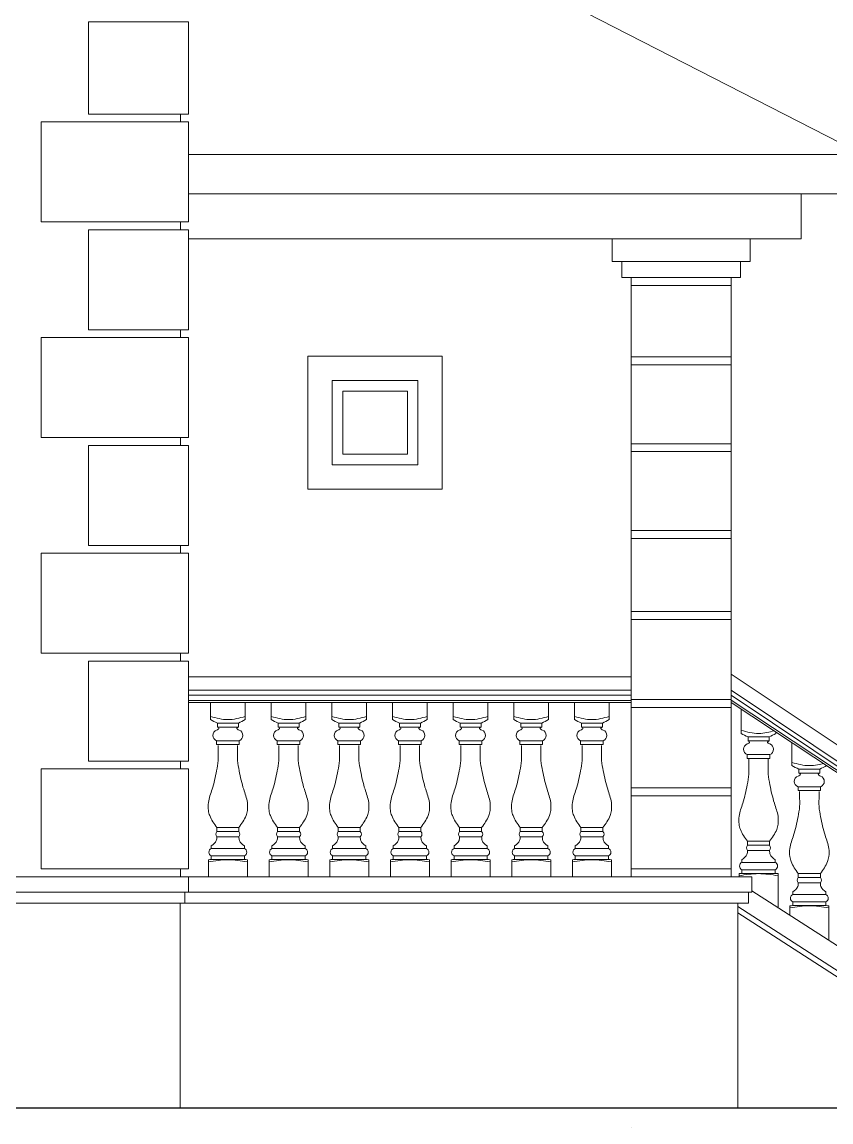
# Model space of a CAD drawing. Header units: millimetres. Extents: x 574812 to 785403, y 231698 to 285481.
# Drawn here: x 730391 to 733465, y 269210 to 273392 of the extents above; entities that cross this region are included whole.
import ezdxf

# ---------------------------------------------------------------- set-up
doc = ezdxf.new("R2010")
doc.units = ezdxf.units.MM
doc.linetypes.add('ACAD_ISO04W100', pattern=[30, 24, -3, 0, -3])
doc.layers.add('OSI', color=154, linetype='Continuous')
doc.layers.add('WALL-outdoor', color=14, linetype='Continuous', lineweight=30)
doc.layers.add('Баллюстрада', color=7, linetype='Continuous', lineweight=5)

msp = doc.modelspace()

# ---------------------------------------------------------------- linework, layer by layer
at = {"layer": 'OSI', "linetype": 'ACAD_ISO04W100', "lineweight": 9, "ltscale": 50}
msp.add_line((732705.8, 267838.4), (732705.8, 269292.4), dxfattribs=at)
at = {"layer": 'WALL-outdoor', "lineweight": 9}
for p, q in [((733585.8, 272889), (731042.5, 274192.4)), ((730643.5, 273392.4), (730643.5, 273042.4)), ((731023.5, 273392.4), (730643.5, 273392.4)), ((731023.5, 273392.4), (731023.5, 273042.4)), ((731023.5, 273042.4), (730643.5, 273042.4)), ((730993.5, 273042.4), (730993.5, 273012.4)), ((730463.5, 273012.4), (730463.5, 272632.4)), ((730463.5, 273012.4), (730463.5, 272632.4)), ((731023.5, 273012.4), (730463.5, 273012.4)), ((731023.5, 273012.4), (731023.5, 272632.4)), ((731023.5, 273012.4), (731023.5, 272632.4)), ((733585.8, 272889), (731023.5, 272889)), ((731023.5, 272739), (733585.8, 272739)), ((733351.5, 272739), (733351.5, 272567.3)), ((731023.5, 272632.4), (730463.5, 272632.4)), ((731023.5, 272632.4), (730463.5, 272632.4)), ((730993.5, 272632.4), (730993.5, 272602.4)), ((731023.5, 272602.4), (730643.5, 272602.4)), ((730643.5, 272602.4), (730643.5, 272222.4)), ((731023.5, 272602.4), (731023.5, 272222.4)), ((733351.5, 272567.3), (731023.5, 272567.3)), ((732633.4, 272567.3), (732633.4, 272481.4)), ((732633.4, 272567.3), (733158.2, 272567.3)), ((732633.4, 272567.3), (732633.4, 272481.4)), ((732633.4, 272567.3), (733158.2, 272567.3)), ((733158.2, 272567.3), (733158.2, 272481.4)), ((733158.2, 272567.3), (733158.2, 272481.4)), ((732633.4, 272481.4), (733158.2, 272481.4)), ((732633.4, 272481.4), (733158.2, 272481.4)), ((732670.5, 272481.4), (732670.5, 272420.8)), ((732670.5, 272481.4), (732670.5, 272420.8)), ((733121.1, 272481.4), (733121.1, 272420.8)), ((733121.1, 272481.4), (733121.1, 272420.8)), ((732670.5, 272420.8), (733121.1, 272420.8)), ((732670.5, 272420.8), (733121.1, 272420.8)), ((732705.8, 272420.8), (732705.8, 270142.4)), ((733085.8, 272420.8), (733085.8, 270142.4)), ((733085.8, 272420.8), (733085.8, 270142.4)), ((732705.8, 272390.8), (733085.8, 272390.8)), ((732705.8, 272390.8), (733085.8, 272390.8)), ((732705.8, 272390.8), (733085.8, 272390.8)), ((731023.5, 272222.4), (730643.5, 272222.4)), ((730993.5, 272222.4), (730993.5, 272192.4)), ((731023.5, 272192.4), (730463.5, 272192.4)), ((730463.5, 272192.4), (730463.5, 271812.4)), ((731023.5, 272192.4), (731023.5, 271812.4)), ((731987.9, 272121.8), (731477.4, 272121.8)), ((731477.4, 271616.3), (731477.4, 272121.8)), ((731987.9, 272121.8), (731987.9, 271616.3)), ((732705.8, 272118.6), (733085.8, 272118.6)), ((732705.8, 272088.6), (733085.8, 272088.6)), ((731895.2, 272029), (731570.2, 272029)), ((731570.2, 271709), (731570.2, 272029)), ((731895.2, 272029), (731895.2, 271709)), ((731855.2, 271989), (731610.2, 271989)), ((731610.2, 271749), (731610.2, 271989)), ((731855.2, 271989), (731855.2, 271749)), ((731023.5, 271812.4), (730463.5, 271812.4)), ((730993.5, 271812.4), (730993.5, 271782.4)), ((732705.8, 271788.8), (733085.8, 271788.8)), ((731023.5, 271782.4), (730643.5, 271782.4)), ((730643.5, 271782.4), (730643.5, 271402.4)), ((731023.5, 271782.4), (731023.5, 271402.4)), ((731855.2, 271749), (731610.2, 271749)), ((732705.8, 271758.8), (733085.8, 271758.8)), ((731895.2, 271709), (731570.2, 271709)), ((731987.9, 271616.3), (731477.4, 271616.3)), ((732705.8, 271459), (733085.8, 271459)), ((732705.8, 271429), (733085.8, 271429)), ((730463.5, 271372.4), (730463.5, 270992.4)), ((731023.5, 271372.4), (730463.5, 271372.4)), ((731023.5, 271402.4), (730643.5, 271402.4)), ((730993.5, 271402.4), (730993.5, 271372.4)), ((731023.5, 271372.4), (731023.5, 270992.4)), ((732705.8, 271150.9), (733085.8, 271150.9)), ((732705.8, 271120.9), (733085.8, 271120.9)), ((731023.5, 270992.4), (730463.5, 270992.4)), ((730993.5, 270992.4), (730993.5, 270962.4)), ((730643.5, 270962.4), (730643.5, 270582.4)), ((731023.5, 270962.4), (730643.5, 270962.4)), ((731023.5, 270962.4), (731023.5, 270582.4)), ((733085.8, 270912.6), (734285.8, 270109.3)), ((732705.8, 270902.2), (731023.5, 270902.2)), ((732705.8, 270851.3), (731023.5, 270851.3)), ((732705.8, 270832.2), (731023.5, 270832.2)), ((733085.8, 270851.3), (734229.4, 270085.7)), ((733085.8, 270832.2), (734229.4, 270064.8)), ((732705.8, 270812.6), (731023.5, 270812.6)), ((732705.8, 270804.7), (731023.5, 270804.7)), ((731107.3, 270739.7), (731107.3, 270804.7)), ((731239.3, 270739.7), (731239.3, 270804.7)), ((731337.9, 270739.7), (731337.9, 270804.7)), ((731469.9, 270739.7), (731469.9, 270804.7)), ((731568.4, 270739.7), (731568.4, 270804.7)), ((731700.4, 270739.7), (731700.4, 270804.7)), ((731798.9, 270739.7), (731798.9, 270804.7)), ((731930.9, 270739.7), (731930.9, 270804.7)), ((732029.5, 270739.7), (732029.5, 270804.7)), ((732161.5, 270739.7), (732161.5, 270804.7)), ((732260, 270739.7), (732260, 270804.7)), ((732392, 270739.7), (732392, 270804.7)), ((732490.5, 270739.7), (732490.5, 270804.7)), ((732622.5, 270739.7), (732622.5, 270804.7)), ((732705.8, 270815.7), (733085.8, 270815.7)), ((732705.8, 270785.7), (733085.8, 270785.7)), ((733085.8, 270814.2), (734246.1, 270044.8)), ((733085.8, 270804.7), (734252.8, 270031)), ((733123.7, 270687.1), (733123.7, 270779.6)), ((731173.3, 270726.7), (731133.3, 270726.7)), ((731133.3, 270726.7), (731133.3, 270711.7)), ((731173.3, 270726.7), (731133.3, 270726.7)), ((731133.3, 270711.7), (731173.3, 270711.7)), ((731133.3, 270711.7), (731173.3, 270711.7)), ((731173.3, 270726.7), (731213.3, 270726.7)), ((731173.3, 270726.7), (731213.3, 270726.7)), ((731213.3, 270711.7), (731173.3, 270711.7)), ((731213.3, 270711.7), (731173.3, 270711.7)), ((731213.3, 270726.7), (731213.3, 270711.7)), ((731403.9, 270726.7), (731363.9, 270726.7)), ((731363.9, 270726.7), (731363.9, 270711.7)), ((731403.9, 270726.7), (731363.9, 270726.7)), ((731363.9, 270711.7), (731403.9, 270711.7)), ((731363.9, 270711.7), (731403.9, 270711.7)), ((731403.9, 270726.7), (731443.9, 270726.7)), ((731403.9, 270726.7), (731443.9, 270726.7)), ((731443.9, 270711.7), (731403.9, 270711.7)), ((731443.9, 270711.7), (731403.9, 270711.7)), ((731443.9, 270726.7), (731443.9, 270711.7)), ((731634.4, 270726.7), (731594.4, 270726.7)), ((731594.4, 270726.7), (731594.4, 270711.7)), ((731634.4, 270726.7), (731594.4, 270726.7)), ((731594.4, 270711.7), (731634.4, 270711.7)), ((731594.4, 270711.7), (731634.4, 270711.7)), ((731634.4, 270726.7), (731674.4, 270726.7)), ((731634.4, 270726.7), (731674.4, 270726.7)), ((731674.4, 270711.7), (731634.4, 270711.7)), ((731674.4, 270711.7), (731634.4, 270711.7)), ((731674.4, 270726.7), (731674.4, 270711.7)), ((731864.9, 270726.7), (731824.9, 270726.7)), ((731824.9, 270726.7), (731824.9, 270711.7)), ((731864.9, 270726.7), (731824.9, 270726.7)), ((731824.9, 270711.7), (731864.9, 270711.7)), ((731824.9, 270711.7), (731864.9, 270711.7)), ((731864.9, 270726.7), (731904.9, 270726.7)), ((731864.9, 270726.7), (731904.9, 270726.7)), ((731904.9, 270711.7), (731864.9, 270711.7)), ((731904.9, 270711.7), (731864.9, 270711.7)), ((731904.9, 270726.7), (731904.9, 270711.7)), ((732095.5, 270726.7), (732055.5, 270726.7)), ((732055.5, 270726.7), (732055.5, 270711.7)), ((732095.5, 270726.7), (732055.5, 270726.7)), ((732055.5, 270711.7), (732095.5, 270711.7)), ((732055.5, 270711.7), (732095.5, 270711.7)), ((732095.5, 270726.7), (732135.5, 270726.7)), ((732095.5, 270726.7), (732135.5, 270726.7)), ((732135.5, 270711.7), (732095.5, 270711.7)), ((732135.5, 270711.7), (732095.5, 270711.7)), ((732135.5, 270726.7), (732135.5, 270711.7)), ((732326, 270726.7), (732286, 270726.7)), ((732286, 270726.7), (732286, 270711.7)), ((732326, 270726.7), (732286, 270726.7)), ((732286, 270711.7), (732326, 270711.7)), ((732286, 270711.7), (732326, 270711.7)), ((732326, 270726.7), (732366, 270726.7)), ((732326, 270726.7), (732366, 270726.7)), ((732366, 270711.7), (732326, 270711.7)), ((732366, 270711.7), (732326, 270711.7)), ((732366, 270726.7), (732366, 270711.7)), ((732556.5, 270726.7), (732516.5, 270726.7)), ((732516.5, 270726.7), (732516.5, 270711.7)), ((732556.5, 270726.7), (732516.5, 270726.7)), ((732516.5, 270711.7), (732556.5, 270711.7)), ((732516.5, 270711.7), (732556.5, 270711.7)), ((732556.5, 270726.7), (732596.5, 270726.7)), ((732556.5, 270726.7), (732596.5, 270726.7)), ((732596.5, 270711.7), (732556.5, 270711.7)), ((732596.5, 270711.7), (732556.5, 270711.7)), ((732596.5, 270726.7), (732596.5, 270711.7)), ((731173.3, 270659.7), (731130.3, 270659.7)), ((731130.3, 270644.7), (731130.3, 270659.7)), ((731173.3, 270659.7), (731216.3, 270659.7)), ((731216.3, 270644.7), (731216.3, 270659.7)), ((731403.9, 270659.7), (731360.9, 270659.7)), ((731360.9, 270644.7), (731360.9, 270659.7)), ((731403.9, 270659.7), (731446.9, 270659.7)), ((731446.9, 270644.7), (731446.9, 270659.7)), ((731634.4, 270659.7), (731591.4, 270659.7)), ((731591.4, 270644.7), (731591.4, 270659.7)), ((731634.4, 270659.7), (731677.4, 270659.7)), ((731677.4, 270644.7), (731677.4, 270659.7)), ((731864.9, 270659.7), (731821.9, 270659.7)), ((731821.9, 270644.7), (731821.9, 270659.7)), ((731864.9, 270659.7), (731907.9, 270659.7)), ((731907.9, 270644.7), (731907.9, 270659.7)), ((732095.5, 270659.7), (732052.5, 270659.7)), ((732052.5, 270644.7), (732052.5, 270659.7)), ((732095.5, 270659.7), (732138.5, 270659.7)), ((732138.5, 270644.7), (732138.5, 270659.7)), ((732326, 270659.7), (732283, 270659.7)), ((732283, 270644.7), (732283, 270659.7)), ((732326, 270659.7), (732369, 270659.7)), ((732369, 270644.7), (732369, 270659.7)), ((732556.5, 270659.7), (732513.5, 270659.7)), ((732513.5, 270644.7), (732513.5, 270659.7)), ((732556.5, 270659.7), (732599.5, 270659.7)), ((732599.5, 270644.7), (732599.5, 270659.7)), ((733189.7, 270674.1), (733149.7, 270674.1)), ((733149.7, 270674.1), (733149.7, 270659.1)), ((733189.7, 270674.1), (733149.7, 270674.1)), ((733149.7, 270659.1), (733189.7, 270659.1)), ((733149.7, 270659.1), (733189.7, 270659.1)), ((733189.7, 270674.1), (733229.7, 270674.1)), ((733189.7, 270674.1), (733229.7, 270674.1)), ((733229.7, 270659.1), (733189.7, 270659.1)), ((733229.7, 270659.1), (733189.7, 270659.1)), ((733229.7, 270674.1), (733229.7, 270659.1)), ((733255.7, 270687.1), (733255.7, 270692)), ((731130.3, 270644.7), (731173.3, 270644.7)), ((731216.3, 270644.7), (731173.3, 270644.7)), ((731360.9, 270644.7), (731403.9, 270644.7)), ((731446.9, 270644.7), (731403.9, 270644.7)), ((731591.4, 270644.7), (731634.4, 270644.7)), ((731677.4, 270644.7), (731634.4, 270644.7)), ((731821.9, 270644.7), (731864.9, 270644.7)), ((731907.9, 270644.7), (731864.9, 270644.7)), ((732052.5, 270644.7), (732095.5, 270644.7)), ((732138.5, 270644.7), (732095.5, 270644.7)), ((732283, 270644.7), (732326, 270644.7)), ((732369, 270644.7), (732326, 270644.7)), ((732513.5, 270644.7), (732556.5, 270644.7)), ((732599.5, 270644.7), (732556.5, 270644.7)), ((733316.6, 270564.8), (733316.6, 270651.7)), ((731023.5, 270582.4), (730643.5, 270582.4)), ((730993.5, 270582.4), (730993.5, 270552.4)), ((733189.7, 270607.1), (733146.7, 270607.1)), ((733146.7, 270592.1), (733146.7, 270607.1)), ((733146.7, 270592.1), (733189.7, 270592.1)), ((733189.7, 270607.1), (733232.7, 270607.1)), ((733232.7, 270592.1), (733189.7, 270592.1)), ((733232.7, 270592.1), (733232.7, 270607.1)), ((730463.5, 270552.4), (730463.5, 270172.4)), ((731023.5, 270552.4), (730463.5, 270552.4)), ((731023.5, 270552.4), (731023.5, 270172.4)), ((731023.5, 270552.4), (731023.5, 270172.4)), ((733382.6, 270551.8), (733342.6, 270551.8)), ((733342.6, 270551.8), (733342.6, 270536.8)), ((733382.6, 270551.8), (733342.6, 270551.8)), ((733342.6, 270536.8), (733382.6, 270536.8)), ((733342.6, 270536.8), (733382.6, 270536.8)), ((733382.6, 270551.8), (733422.6, 270551.8)), ((733382.6, 270551.8), (733422.6, 270551.8)), ((733422.6, 270536.8), (733382.6, 270536.8)), ((733422.6, 270536.8), (733382.6, 270536.8)), ((733422.6, 270551.8), (733422.6, 270536.8)), ((732705.8, 270480.4), (733085.8, 270480.4)), ((732705.8, 270450.4), (733085.8, 270450.4)), ((733382.6, 270484.8), (733339.6, 270484.8)), ((733339.6, 270469.8), (733339.6, 270484.8)), ((733339.6, 270469.8), (733382.6, 270469.8)), ((733382.6, 270484.8), (733425.6, 270484.8)), ((733425.6, 270469.8), (733382.6, 270469.8)), ((733425.6, 270469.8), (733425.6, 270484.8)), ((731173.3, 270329.7), (731131.3, 270329.7)), ((731131.3, 270329.7), (731131.3, 270314.7)), ((731173.3, 270329.7), (731215.3, 270329.7)), ((731215.3, 270329.7), (731215.3, 270314.7)), ((731403.9, 270329.7), (731361.9, 270329.7)), ((731361.9, 270329.7), (731361.9, 270314.7)), ((731403.9, 270329.7), (731445.9, 270329.7)), ((731445.9, 270329.7), (731445.9, 270314.7)), ((731634.4, 270329.7), (731592.4, 270329.7)), ((731592.4, 270329.7), (731592.4, 270314.7)), ((731634.4, 270329.7), (731676.4, 270329.7)), ((731676.4, 270329.7), (731676.4, 270314.7)), ((731864.9, 270329.7), (731822.9, 270329.7)), ((731822.9, 270329.7), (731822.9, 270314.7)), ((731864.9, 270329.7), (731906.9, 270329.7)), ((731906.9, 270329.7), (731906.9, 270314.7)), ((732095.5, 270329.7), (732053.5, 270329.7)), ((732053.5, 270329.7), (732053.5, 270314.7)), ((732095.5, 270329.7), (732137.5, 270329.7)), ((732137.5, 270329.7), (732137.5, 270314.7)), ((732326, 270329.7), (732284, 270329.7)), ((732284, 270329.7), (732284, 270314.7)), ((732326, 270329.7), (732368, 270329.7)), ((732368, 270329.7), (732368, 270314.7)), ((732556.5, 270329.7), (732514.5, 270329.7)), ((732514.5, 270329.7), (732514.5, 270314.7)), ((732556.5, 270329.7), (732598.5, 270329.7)), ((732598.5, 270329.7), (732598.5, 270314.7)), ((731131.3, 270314.7), (731173.3, 270314.7)), ((731131.3, 270294.7), (731173.3, 270294.7)), ((731215.3, 270314.7), (731173.3, 270314.7)), ((731215.3, 270294.7), (731173.3, 270294.7)), ((731361.9, 270314.7), (731403.9, 270314.7)), ((731361.9, 270294.7), (731403.9, 270294.7)), ((731445.9, 270314.7), (731403.9, 270314.7)), ((731445.9, 270294.7), (731403.9, 270294.7)), ((731592.4, 270314.7), (731634.4, 270314.7)), ((731592.4, 270294.7), (731634.4, 270294.7)), ((731676.4, 270314.7), (731634.4, 270314.7)), ((731676.4, 270294.7), (731634.4, 270294.7)), ((731822.9, 270314.7), (731864.9, 270314.7)), ((731822.9, 270294.7), (731864.9, 270294.7)), ((731906.9, 270314.7), (731864.9, 270314.7)), ((731906.9, 270294.7), (731864.9, 270294.7)), ((732053.5, 270314.7), (732095.5, 270314.7)), ((732053.5, 270294.7), (732095.5, 270294.7)), ((732137.5, 270314.7), (732095.5, 270314.7)), ((732137.5, 270294.7), (732095.5, 270294.7)), ((732284, 270314.7), (732326, 270314.7)), ((732284, 270294.7), (732326, 270294.7)), ((732368, 270314.7), (732326, 270314.7)), ((732368, 270294.7), (732326, 270294.7)), ((732514.5, 270314.7), (732556.5, 270314.7)), ((732514.5, 270294.7), (732556.5, 270294.7)), ((732598.5, 270314.7), (732556.5, 270314.7)), ((732598.5, 270294.7), (732556.5, 270294.7)), ((731110.3, 270259.7), (731110.3, 270249.7)), ((731110.3, 270249.7), (731173.3, 270249.7)), ((731236.3, 270249.7), (731173.3, 270249.7)), ((731236.3, 270259.7), (731236.3, 270249.7)), ((731340.9, 270259.7), (731340.9, 270249.7)), ((731340.9, 270249.7), (731403.9, 270249.7)), ((731466.9, 270249.7), (731403.9, 270249.7)), ((731466.9, 270259.7), (731466.9, 270249.7)), ((731571.4, 270259.7), (731571.4, 270249.7)), ((731571.4, 270249.7), (731634.4, 270249.7)), ((731697.4, 270249.7), (731634.4, 270249.7)), ((731697.4, 270259.7), (731697.4, 270249.7)), ((731801.9, 270259.7), (731801.9, 270249.7)), ((731801.9, 270249.7), (731864.9, 270249.7)), ((731927.9, 270249.7), (731864.9, 270249.7)), ((731927.9, 270259.7), (731927.9, 270249.7)), ((732032.5, 270259.7), (732032.5, 270249.7)), ((732032.5, 270249.7), (732095.5, 270249.7)), ((732158.5, 270249.7), (732095.5, 270249.7)), ((732158.5, 270259.7), (732158.5, 270249.7)), ((732263, 270259.7), (732263, 270249.7)), ((732263, 270249.7), (732326, 270249.7)), ((732389, 270249.7), (732326, 270249.7)), ((732389, 270259.7), (732389, 270249.7)), ((732493.5, 270259.7), (732493.5, 270249.7)), ((732493.5, 270249.7), (732556.5, 270249.7)), ((732619.5, 270249.7), (732556.5, 270249.7)), ((732619.5, 270259.7), (732619.5, 270249.7)), ((733189.7, 270277.1), (733147.7, 270277.1)), ((733147.7, 270277.1), (733147.7, 270262.1)), ((733147.7, 270262.1), (733189.7, 270262.1)), ((733147.7, 270242.1), (733189.7, 270242.1)), ((733189.7, 270277.1), (733231.7, 270277.1)), ((733231.7, 270262.1), (733189.7, 270262.1)), ((733231.7, 270242.1), (733189.7, 270242.1)), ((733231.7, 270277.1), (733231.7, 270262.1)), ((731099.3, 270206.7), (731099.3, 270142.4)), ((731110.3, 270221.7), (731173.3, 270221.7)), ((731110.3, 270221.7), (731110.3, 270207.7)), ((731110.3, 270207.7), (731173.3, 270207.7)), ((731236.3, 270221.7), (731173.3, 270221.7)), ((731236.3, 270207.7), (731173.3, 270207.7)), ((731236.3, 270221.7), (731236.3, 270207.7)), ((731247.3, 270142.4), (731247.3, 270206.7)), ((731329.9, 270206.7), (731329.9, 270142.4)), ((731340.9, 270221.7), (731403.9, 270221.7)), ((731340.9, 270221.7), (731340.9, 270207.7)), ((731340.9, 270207.7), (731403.9, 270207.7)), ((731466.9, 270221.7), (731403.9, 270221.7)), ((731466.9, 270207.7), (731403.9, 270207.7)), ((731466.9, 270221.7), (731466.9, 270207.7)), ((731477.9, 270142.4), (731477.9, 270206.7)), ((731560.4, 270206.7), (731560.4, 270142.4)), ((731571.4, 270221.7), (731634.4, 270221.7)), ((731571.4, 270221.7), (731571.4, 270207.7)), ((731571.4, 270207.7), (731634.4, 270207.7)), ((731697.4, 270221.7), (731634.4, 270221.7)), ((731697.4, 270207.7), (731634.4, 270207.7)), ((731697.4, 270221.7), (731697.4, 270207.7)), ((731708.4, 270142.4), (731708.4, 270206.7)), ((731790.9, 270206.7), (731790.9, 270142.4)), ((731801.9, 270221.7), (731864.9, 270221.7)), ((731801.9, 270221.7), (731801.9, 270207.7)), ((731801.9, 270207.7), (731864.9, 270207.7)), ((731927.9, 270221.7), (731864.9, 270221.7)), ((731927.9, 270207.7), (731864.9, 270207.7)), ((731927.9, 270221.7), (731927.9, 270207.7)), ((731938.9, 270142.4), (731938.9, 270206.7)), ((732021.5, 270206.7), (732021.5, 270142.4)), ((732032.5, 270221.7), (732095.5, 270221.7)), ((732032.5, 270221.7), (732032.5, 270207.7)), ((732032.5, 270207.7), (732095.5, 270207.7)), ((732158.5, 270221.7), (732095.5, 270221.7)), ((732158.5, 270207.7), (732095.5, 270207.7)), ((732158.5, 270221.7), (732158.5, 270207.7)), ((732169.5, 270142.4), (732169.5, 270206.7)), ((732252, 270206.7), (732252, 270142.4)), ((732263, 270221.7), (732326, 270221.7)), ((732263, 270221.7), (732263, 270207.7)), ((732263, 270207.7), (732326, 270207.7)), ((732389, 270221.7), (732326, 270221.7)), ((732389, 270207.7), (732326, 270207.7)), ((732389, 270221.7), (732389, 270207.7)), ((732400, 270142.4), (732400, 270206.7)), ((732482.5, 270206.7), (732482.5, 270142.4)), ((732493.5, 270221.7), (732556.5, 270221.7)), ((732493.5, 270221.7), (732493.5, 270207.7)), ((732493.5, 270207.7), (732556.5, 270207.7)), ((732619.5, 270221.7), (732556.5, 270221.7)), ((732619.5, 270207.7), (732556.5, 270207.7)), ((732619.5, 270221.7), (732619.5, 270207.7)), ((732630.5, 270142.4), (732630.5, 270206.7)), ((733126.7, 270207.1), (733126.7, 270197.1)), ((733126.7, 270197.1), (733189.7, 270197.1)), ((733252.7, 270197.1), (733189.7, 270197.1)), ((733252.7, 270207.1), (733252.7, 270197.1)), ((731023.5, 270172.4), (730463.5, 270172.4)), ((730993.5, 270172.4), (730993.5, 270142.4)), ((730993.5, 270172.4), (730993.5, 270142.4)), ((732705.8, 270172.4), (733085.8, 270172.4)), ((733126.7, 270169.1), (733189.7, 270169.1)), ((733126.7, 270169.1), (733126.7, 270155.1)), ((733126.7, 270155.1), (733189.7, 270155.1)), ((733252.7, 270169.1), (733189.7, 270169.1)), ((733252.7, 270155.1), (733189.7, 270155.1)), ((733252.7, 270169.1), (733252.7, 270155.1)), ((733382.6, 270154.8), (733340.6, 270154.8)), ((733340.6, 270154.8), (733340.6, 270139.8)), ((733382.6, 270154.8), (733424.6, 270154.8)), ((733424.6, 270154.8), (733424.6, 270139.8)), ((712975.8, 270142.4), (733164.7, 270142.4)), ((731023.5, 270142.4), (731023.5, 270084.2)), ((731023.5, 270142.4), (731023.5, 270084.2)), ((733115.7, 270154.1), (733115.7, 270142.4)), ((733164.7, 270142.4), (733164.7, 270084.2)), ((733263.7, 270025), (733263.7, 270154.1)), ((733340.6, 270139.8), (733382.6, 270139.8)), ((733340.6, 270119.8), (733382.6, 270119.8)), ((733424.6, 270139.8), (733382.6, 270139.8)), ((733424.6, 270119.8), (733382.6, 270119.8)), ((712975.8, 270084.2), (733164.7, 270084.2)), ((712975.8, 270084.2), (733164.7, 270084.2)), ((731010, 270084.2), (731010, 270042.4)), ((731010, 270084.2), (731010, 270042.4)), ((733151.2, 270084.2), (733151.2, 270042.4)), ((733164.7, 270089), (734251.4, 269386.8)), ((733319.6, 270084.8), (733319.6, 270074.8)), ((733319.6, 270074.8), (733382.6, 270074.8)), ((733445.6, 270074.8), (733382.6, 270074.8)), ((733445.6, 270084.8), (733445.6, 270074.8)), ((712989.3, 270042.4), (733151.2, 270042.4)), ((730992.1, 270042.4), (730992.1, 269263.1)), ((733111, 270042.4), (733111, 269263.1)), ((733111, 270029.5), (734251.4, 269292.7)), ((733308.6, 270031.8), (733308.6, 269996)), ((733319.6, 270046.8), (733382.6, 270046.8)), ((733319.6, 270046.8), (733319.6, 270032.8)), ((733319.6, 270032.8), (733382.6, 270032.8)), ((733445.6, 270046.8), (733382.6, 270046.8)), ((733445.6, 270032.8), (733382.6, 270032.8)), ((733445.6, 270046.8), (733445.6, 270032.8)), ((733456.6, 269900.4), (733456.6, 270031.8)), ((733110.4, 270005), (734251.4, 269267.8))]:
    msp.add_line(p, q, dxfattribs=at)
for centre, radius, start, end in [((731137.6, 270679.7), 21.3, 110.016, 249.984), ((731137.6, 270679.7), 21.3, 110.016, 249.984), ((731209.1, 270679.7), 21.3, 290.016, 69.984), ((731209.1, 270679.7), 21.3, 290.016, 69.984), ((731368.2, 270679.7), 21.3, 110.016, 249.984), ((731368.2, 270679.7), 21.3, 110.016, 249.984), ((731439.6, 270679.7), 21.3, 290.016, 69.984), ((731439.6, 270679.7), 21.3, 290.016, 69.984), ((731598.7, 270679.7), 21.3, 110.016, 249.984), ((731598.7, 270679.7), 21.3, 110.016, 249.984), ((731670.1, 270679.7), 21.3, 290.016, 69.984), ((731670.1, 270679.7), 21.3, 290.016, 69.984), ((731829.2, 270679.7), 21.3, 110.016, 249.984), ((731829.2, 270679.7), 21.3, 110.016, 249.984), ((731900.6, 270679.7), 21.3, 290.016, 69.984), ((731900.6, 270679.7), 21.3, 290.016, 69.984), ((732059.7, 270679.7), 21.3, 110.016, 249.984), ((732059.7, 270679.7), 21.3, 110.016, 249.984), ((732131.2, 270679.7), 21.3, 290.016, 69.984), ((732131.2, 270679.7), 21.3, 290.016, 69.984), ((732290.3, 270679.7), 21.3, 110.016, 249.984), ((732290.3, 270679.7), 21.3, 110.016, 249.984), ((732361.7, 270679.7), 21.3, 290.016, 69.984), ((732361.7, 270679.7), 21.3, 290.016, 69.984), ((732520.8, 270679.7), 21.3, 110.016, 249.984), ((732520.8, 270679.7), 21.3, 110.016, 249.984), ((732592.2, 270679.7), 21.3, 290.016, 69.984), ((732592.2, 270679.7), 21.3, 290.016, 69.984), ((733154, 270627.1), 21.3, 110.016, 249.984), ((733154, 270627.1), 21.3, 110.016, 249.984), ((733225.5, 270627.1), 21.3, 290.016, 69.984), ((733225.5, 270627.1), 21.3, 290.016, 69.984), ((733346.9, 270504.8), 21.3, 110.016, 249.984), ((733346.9, 270504.8), 21.3, 110.016, 249.984), ((733418.3, 270504.8), 21.3, 290.016, 69.984), ((733418.3, 270504.8), 21.3, 290.016, 69.984), ((731116.7, 270235.7), 15.4, 114.5295, 245.4705), ((731229.9, 270235.7), 15.4, 294.5295, 65.4705), ((731347.3, 270235.7), 15.4, 114.5295, 245.4705), ((731460.5, 270235.7), 15.4, 294.5295, 65.4705), ((731577.8, 270235.7), 15.4, 114.5295, 245.4705), ((731691, 270235.7), 15.4, 294.5295, 65.4705), ((731808.3, 270235.7), 15.4, 114.5295, 245.4705), ((731921.5, 270235.7), 15.4, 294.5295, 65.4705), ((732038.9, 270235.7), 15.4, 114.5295, 245.4705), ((732152.1, 270235.7), 15.4, 294.5295, 65.4705), ((732269.4, 270235.7), 15.4, 114.5295, 245.4705), ((732382.6, 270235.7), 15.4, 294.5295, 65.4705), ((732499.9, 270235.7), 15.4, 114.5295, 245.4705), ((732613.1, 270235.7), 15.4, 294.5295, 65.4705), ((733133.1, 270183.1), 15.4, 114.5295, 245.4705), ((733246.3, 270183.1), 15.4, 294.5295, 65.4705), ((733326, 270060.8), 15.4, 114.5295, 245.4705), ((733439.2, 270060.8), 15.4, 294.5295, 65.4705)]:
    msp.add_arc(centre, radius, start, end, dxfattribs=at)
for points in [[(731107.3, 270751.7), (731129.3, 270745.7), (731151.3, 270739.7), (731173.3, 270739.7)], [(731239.3, 270751.7), (731217.3, 270745.7), (731195.3, 270739.7), (731173.3, 270739.7)], [(731337.9, 270751.7), (731359.9, 270745.7), (731381.9, 270739.7), (731403.9, 270739.7)], [(731469.9, 270751.7), (731447.9, 270745.7), (731425.9, 270739.7), (731403.9, 270739.7)], [(731568.4, 270751.7), (731590.4, 270745.7), (731612.4, 270739.7), (731634.4, 270739.7)], [(731700.4, 270751.7), (731678.4, 270745.7), (731656.4, 270739.7), (731634.4, 270739.7)], [(731798.9, 270751.7), (731820.9, 270745.7), (731842.9, 270739.7), (731864.9, 270739.7)], [(731930.9, 270751.7), (731908.9, 270745.7), (731886.9, 270739.7), (731864.9, 270739.7)], [(732029.5, 270751.7), (732051.5, 270745.7), (732073.5, 270739.7), (732095.5, 270739.7)], [(732161.5, 270751.7), (732139.5, 270745.7), (732117.5, 270739.7), (732095.5, 270739.7)], [(732260, 270751.7), (732282, 270745.7), (732304, 270739.7), (732326, 270739.7)], [(732392, 270751.7), (732370, 270745.7), (732348, 270739.7), (732326, 270739.7)], [(732490.5, 270751.7), (732512.5, 270745.7), (732534.5, 270739.7), (732556.5, 270739.7)], [(732622.5, 270751.7), (732600.5, 270745.7), (732578.5, 270739.7), (732556.5, 270739.7)], [(731107.3, 270739.7), (731115.9, 270734.9), (731124.4, 270730.1), (731133.3, 270726.7)], [(731239.3, 270739.7), (731230.8, 270734.9), (731222.3, 270730.1), (731213.3, 270726.7)], [(731337.9, 270739.7), (731346.4, 270734.9), (731354.9, 270730.1), (731363.9, 270726.7)], [(731469.9, 270739.7), (731461.3, 270734.9), (731452.8, 270730.1), (731443.9, 270726.7)], [(731568.4, 270739.7), (731576.9, 270734.9), (731585.4, 270730.1), (731594.4, 270726.7)], [(731700.4, 270739.7), (731691.9, 270734.9), (731683.4, 270730.1), (731674.4, 270726.7)], [(731798.9, 270739.7), (731807.5, 270734.9), (731816, 270730.1), (731824.9, 270726.7)], [(731930.9, 270739.7), (731922.4, 270734.9), (731913.9, 270730.1), (731904.9, 270726.7)], [(732029.5, 270739.7), (732038, 270734.9), (732046.5, 270730.1), (732055.5, 270726.7)], [(732161.5, 270739.7), (732152.9, 270734.9), (732144.4, 270730.1), (732135.5, 270726.7)], [(732260, 270739.7), (732268.5, 270734.9), (732277, 270730.1), (732286, 270726.7)], [(732392, 270739.7), (732383.5, 270734.9), (732375, 270730.1), (732366, 270726.7)], [(732490.5, 270739.7), (732499, 270734.9), (732507.6, 270730.1), (732516.5, 270726.7)], [(732622.5, 270739.7), (732614, 270734.9), (732605.5, 270730.1), (732596.5, 270726.7)], [(733123.7, 270699.1), (733145.7, 270693.1), (733167.7, 270687.1), (733189.7, 270687.1)], [(733123.7, 270687.1), (733132.3, 270682.3), (733140.8, 270677.5), (733149.7, 270674.1)], [(733247.2, 270696.8), (733233.7, 270693.1), (733211.7, 270687.1), (733189.7, 270687.1)], [(733255.7, 270687.1), (733247.2, 270682.3), (733238.7, 270677.5), (733229.7, 270674.1)], [(733316.6, 270576.8), (733338.6, 270570.8), (733360.6, 270564.8), (733382.6, 270564.8)], [(733435.3, 270573), (733426.6, 270570.8), (733404.6, 270564.8), (733382.6, 270564.8)], [(733316.6, 270564.8), (733325.1, 270560), (733333.7, 270555.2), (733342.6, 270551.8)], [(733448.6, 270564.8), (733440.1, 270560), (733431.6, 270555.2), (733422.6, 270551.8)]]:
    msp.add_open_spline(points, degree=3, dxfattribs=at)
for points in [[(731133.3, 270711.7), (731139.3, 270706.7), (731130.3, 270699.7)], [(731133.3, 270711.7), (731139.3, 270706.7), (731130.3, 270699.7)], [(731213.3, 270711.7), (731207.3, 270706.7), (731216.3, 270699.7)], [(731213.3, 270711.7), (731207.3, 270706.7), (731216.3, 270699.7)], [(731363.9, 270711.7), (731369.9, 270706.7), (731360.9, 270699.7)], [(731363.9, 270711.7), (731369.9, 270706.7), (731360.9, 270699.7)], [(731443.9, 270711.7), (731437.9, 270706.7), (731446.9, 270699.7)], [(731443.9, 270711.7), (731437.9, 270706.7), (731446.9, 270699.7)], [(731594.4, 270711.7), (731600.4, 270706.7), (731591.4, 270699.7)], [(731594.4, 270711.7), (731600.4, 270706.7), (731591.4, 270699.7)], [(731674.4, 270711.7), (731668.4, 270706.7), (731677.4, 270699.7)], [(731674.4, 270711.7), (731668.4, 270706.7), (731677.4, 270699.7)], [(731824.9, 270711.7), (731830.9, 270706.7), (731821.9, 270699.7)], [(731824.9, 270711.7), (731830.9, 270706.7), (731821.9, 270699.7)], [(731904.9, 270711.7), (731898.9, 270706.7), (731907.9, 270699.7)], [(731904.9, 270711.7), (731898.9, 270706.7), (731907.9, 270699.7)], [(732055.5, 270711.7), (732061.5, 270706.7), (732052.5, 270699.7)], [(732055.5, 270711.7), (732061.5, 270706.7), (732052.5, 270699.7)], [(732135.5, 270711.7), (732129.5, 270706.7), (732138.5, 270699.7)], [(732135.5, 270711.7), (732129.5, 270706.7), (732138.5, 270699.7)], [(732286, 270711.7), (732292, 270706.7), (732283, 270699.7)], [(732286, 270711.7), (732292, 270706.7), (732283, 270699.7)], [(732366, 270711.7), (732360, 270706.7), (732369, 270699.7)], [(732366, 270711.7), (732360, 270706.7), (732369, 270699.7)], [(732516.5, 270711.7), (732522.5, 270706.7), (732513.5, 270699.7)], [(732516.5, 270711.7), (732522.5, 270706.7), (732513.5, 270699.7)], [(732596.5, 270711.7), (732590.5, 270706.7), (732599.5, 270699.7)], [(732596.5, 270711.7), (732590.5, 270706.7), (732599.5, 270699.7)], [(733149.7, 270659.1), (733155.7, 270654.1), (733146.7, 270647.1)], [(733149.7, 270659.1), (733155.7, 270654.1), (733146.7, 270647.1)], [(733229.7, 270659.1), (733223.7, 270654.1), (733232.7, 270647.1)], [(733229.7, 270659.1), (733223.7, 270654.1), (733232.7, 270647.1)], [(731136.3, 270641.7), (731136.3, 270624.7), (731136.3, 270584.7), (731130.3, 270544.7), (731113.3, 270474.7), (731099.3, 270424.7), (731099.3, 270394.7), (731104.3, 270374.7), (731131.3, 270329.7)], [(731210.3, 270641.7), (731210.3, 270624.7), (731210.3, 270584.7), (731216.3, 270544.7), (731233.3, 270474.7), (731247.3, 270424.7), (731247.3, 270394.7), (731242.3, 270374.7), (731215.3, 270329.7)], [(731366.9, 270641.7), (731366.9, 270624.7), (731366.9, 270584.7), (731360.9, 270544.7), (731343.9, 270474.7), (731329.9, 270424.7), (731329.9, 270394.7), (731334.9, 270374.7), (731361.9, 270329.7)], [(731440.9, 270641.7), (731440.9, 270624.7), (731440.9, 270584.7), (731446.9, 270544.7), (731463.9, 270474.7), (731477.9, 270424.7), (731477.9, 270394.7), (731472.9, 270374.7), (731445.9, 270329.7)], [(731597.4, 270641.7), (731597.4, 270624.7), (731597.4, 270584.7), (731591.4, 270544.7), (731574.4, 270474.7), (731560.4, 270424.7), (731560.4, 270394.7), (731565.4, 270374.7), (731592.4, 270329.7)], [(731671.4, 270641.7), (731671.4, 270624.7), (731671.4, 270584.7), (731677.4, 270544.7), (731694.4, 270474.7), (731708.4, 270424.7), (731708.4, 270394.7), (731703.4, 270374.7), (731676.4, 270329.7)], [(731827.9, 270641.7), (731827.9, 270624.7), (731827.9, 270584.7), (731821.9, 270544.7), (731804.9, 270474.7), (731790.9, 270424.7), (731790.9, 270394.7), (731795.9, 270374.7), (731822.9, 270329.7)], [(731901.9, 270641.7), (731901.9, 270624.7), (731901.9, 270584.7), (731907.9, 270544.7), (731924.9, 270474.7), (731938.9, 270424.7), (731938.9, 270394.7), (731933.9, 270374.7), (731906.9, 270329.7)], [(732058.5, 270641.7), (732058.5, 270624.7), (732058.5, 270584.7), (732052.5, 270544.7), (732035.5, 270474.7), (732021.5, 270424.7), (732021.5, 270394.7), (732026.5, 270374.7), (732053.5, 270329.7)], [(732132.5, 270641.7), (732132.5, 270624.7), (732132.5, 270584.7), (732138.5, 270544.7), (732155.5, 270474.7), (732169.5, 270424.7), (732169.5, 270394.7), (732164.5, 270374.7), (732137.5, 270329.7)], [(732289, 270641.7), (732289, 270624.7), (732289, 270584.7), (732283, 270544.7), (732266, 270474.7), (732252, 270424.7), (732252, 270394.7), (732257, 270374.7), (732284, 270329.7)], [(732363, 270641.7), (732363, 270624.7), (732363, 270584.7), (732369, 270544.7), (732386, 270474.7), (732400, 270424.7), (732400, 270394.7), (732395, 270374.7), (732368, 270329.7)], [(732519.5, 270641.7), (732519.5, 270624.7), (732519.5, 270584.7), (732513.5, 270544.7), (732496.5, 270474.7), (732482.5, 270424.7), (732482.5, 270394.7), (732487.5, 270374.7), (732514.5, 270329.7)], [(732593.5, 270641.7), (732593.5, 270624.7), (732593.5, 270584.7), (732599.5, 270544.7), (732616.5, 270474.7), (732630.5, 270424.7), (732630.5, 270394.7), (732625.5, 270374.7), (732598.5, 270329.7)], [(733152.7, 270589.1), (733152.7, 270572.1), (733152.7, 270532.1), (733146.7, 270492.1), (733129.7, 270422.1), (733115.7, 270372.1), (733115.7, 270342.1), (733120.7, 270322.1), (733147.7, 270277.1)], [(733226.7, 270589.1), (733226.7, 270572.1), (733226.7, 270532.1), (733232.7, 270492.1), (733249.7, 270422.1), (733263.7, 270372.1), (733263.7, 270342.1), (733258.7, 270322.1), (733231.7, 270277.1)], [(733342.6, 270536.8), (733348.6, 270531.8), (733339.6, 270524.8)], [(733342.6, 270536.8), (733348.6, 270531.8), (733339.6, 270524.8)], [(733422.6, 270536.8), (733416.6, 270531.8), (733425.6, 270524.8)], [(733422.6, 270536.8), (733416.6, 270531.8), (733425.6, 270524.8)], [(733345.6, 270466.8), (733345.6, 270449.8), (733345.6, 270409.8), (733339.6, 270369.8), (733322.6, 270299.8), (733308.6, 270249.8), (733308.6, 270219.8), (733313.6, 270199.8), (733340.6, 270154.8)], [(733419.6, 270466.8), (733419.6, 270449.8), (733419.6, 270409.8), (733425.6, 270369.8), (733442.6, 270299.8), (733456.6, 270249.8), (733456.6, 270219.8), (733451.6, 270199.8), (733424.6, 270154.8)], [(731131.3, 270294.7), (731129.3, 270279.7), (731110.3, 270259.7)], [(731131.3, 270294.7), (731127.3, 270304.7), (731131.3, 270314.7)], [(731215.3, 270294.7), (731219.3, 270304.7), (731215.3, 270314.7)], [(731215.3, 270294.7), (731217.3, 270279.7), (731236.3, 270259.7)], [(731361.9, 270294.7), (731359.9, 270279.7), (731340.9, 270259.7)], [(731361.9, 270294.7), (731357.9, 270304.7), (731361.9, 270314.7)], [(731445.9, 270294.7), (731449.9, 270304.7), (731445.9, 270314.7)], [(731445.9, 270294.7), (731447.9, 270279.7), (731466.9, 270259.7)], [(731592.4, 270294.7), (731590.4, 270279.7), (731571.4, 270259.7)], [(731592.4, 270294.7), (731588.4, 270304.7), (731592.4, 270314.7)], [(731676.4, 270294.7), (731680.4, 270304.7), (731676.4, 270314.7)], [(731676.4, 270294.7), (731678.4, 270279.7), (731697.4, 270259.7)], [(731822.9, 270294.7), (731820.9, 270279.7), (731801.9, 270259.7)], [(731822.9, 270294.7), (731818.9, 270304.7), (731822.9, 270314.7)], [(731906.9, 270294.7), (731910.9, 270304.7), (731906.9, 270314.7)], [(731906.9, 270294.7), (731908.9, 270279.7), (731927.9, 270259.7)], [(732053.5, 270294.7), (732051.5, 270279.7), (732032.5, 270259.7)], [(732053.5, 270294.7), (732049.5, 270304.7), (732053.5, 270314.7)], [(732137.5, 270294.7), (732141.5, 270304.7), (732137.5, 270314.7)], [(732137.5, 270294.7), (732139.5, 270279.7), (732158.5, 270259.7)], [(732284, 270294.7), (732282, 270279.7), (732263, 270259.7)], [(732284, 270294.7), (732280, 270304.7), (732284, 270314.7)], [(732368, 270294.7), (732372, 270304.7), (732368, 270314.7)], [(732368, 270294.7), (732370, 270279.7), (732389, 270259.7)], [(732514.5, 270294.7), (732512.5, 270279.7), (732493.5, 270259.7)], [(732514.5, 270294.7), (732510.5, 270304.7), (732514.5, 270314.7)], [(732598.5, 270294.7), (732602.5, 270304.7), (732598.5, 270314.7)], [(732598.5, 270294.7), (732600.5, 270279.7), (732619.5, 270259.7)], [(733147.7, 270242.1), (733145.7, 270227.1), (733126.7, 270207.1)], [(733147.7, 270242.1), (733143.7, 270252.1), (733147.7, 270262.1)], [(733231.7, 270242.1), (733235.7, 270252.1), (733231.7, 270262.1)], [(733231.7, 270242.1), (733233.7, 270227.1), (733252.7, 270207.1)], [(733340.6, 270119.8), (733338.6, 270104.8), (733319.6, 270084.8)], [(733340.6, 270119.8), (733336.6, 270129.8), (733340.6, 270139.8)], [(733424.6, 270119.8), (733428.6, 270129.8), (733424.6, 270139.8)], [(733424.6, 270119.8), (733426.6, 270104.8), (733445.6, 270084.8)]]:
    msp.add_spline(points, degree=3, dxfattribs=at)
for points, knots in [([(731099.3, 270206.7), (731103, 270207.1), (731106.7, 270207.5), (731110.4, 270207.7), (731110.4, 270207.7)], [0, 0, 0, 0, 1.104536, 1.109968, 1.109968, 1.109968, 1.109968]), ([(731099.3, 270198.7), (731124, 270202.7), (731148.7, 270206.7), (731173.3, 270206.7), (731173.3, 270206.7)], [0, 0, 0, 0, 7.443118, 7.443118, 7.443118, 7.443118, 7.443118]), ([(731247.3, 270198.7), (731222.7, 270202.7), (731198, 270206.7), (731173.3, 270206.7), (731173.3, 270206.7)], [0, 0, 0, 0, 7.443118, 7.443118, 7.443118, 7.443118, 7.443118]), ([(731247.3, 270206.7), (731243.7, 270207.1), (731240, 270207.5), (731236.3, 270207.7), (731236.3, 270207.7)], [0, 0, 0, 0, 1.104536, 1.109968, 1.109968, 1.109968, 1.109968]), ([(731329.9, 270206.7), (731333.5, 270207.1), (731337.2, 270207.5), (731340.9, 270207.7), (731340.9, 270207.7)], [0, 0, 0, 0, 1.104536, 1.109968, 1.109968, 1.109968, 1.109968]), ([(731329.9, 270198.7), (731354.5, 270202.7), (731379.2, 270206.7), (731403.9, 270206.7), (731403.9, 270206.7)], [0, 0, 0, 0, 7.443118, 7.443118, 7.443118, 7.443118, 7.443118]), ([(731477.9, 270198.7), (731453.2, 270202.7), (731428.5, 270206.7), (731403.9, 270206.7), (731403.9, 270206.7)], [0, 0, 0, 0, 7.443118, 7.443118, 7.443118, 7.443118, 7.443118]), ([(731477.9, 270206.7), (731474.2, 270207.1), (731470.5, 270207.5), (731466.8, 270207.7), (731466.8, 270207.7)], [0, 0, 0, 0, 1.104536, 1.109968, 1.109968, 1.109968, 1.109968]), ([(731560.4, 270206.7), (731564.1, 270207.1), (731567.7, 270207.5), (731571.4, 270207.7), (731571.5, 270207.7)], [0, 0, 0, 0, 1.104536, 1.109968, 1.109968, 1.109968, 1.109968]), ([(731560.4, 270198.7), (731585.1, 270202.7), (731609.7, 270206.7), (731634.4, 270206.7), (731634.4, 270206.7)], [0, 0, 0, 0, 7.443118, 7.443118, 7.443118, 7.443118, 7.443118]), ([(731708.4, 270198.7), (731683.7, 270202.7), (731659.1, 270206.7), (731634.4, 270206.7), (731634.4, 270206.7)], [0, 0, 0, 0, 7.443118, 7.443118, 7.443118, 7.443118, 7.443118]), ([(731708.4, 270206.7), (731704.7, 270207.1), (731701.1, 270207.5), (731697.4, 270207.7), (731697.3, 270207.7)], [0, 0, 0, 0, 1.104536, 1.109968, 1.109968, 1.109968, 1.109968]), ([(731790.9, 270206.7), (731794.6, 270207.1), (731798.3, 270207.5), (731802, 270207.7), (731802, 270207.7)], [0, 0, 0, 0, 1.104536, 1.109968, 1.109968, 1.109968, 1.109968]), ([(731790.9, 270198.7), (731815.6, 270202.7), (731840.3, 270206.7), (731864.9, 270206.7), (731864.9, 270206.7)], [0, 0, 0, 0, 7.443118, 7.443118, 7.443118, 7.443118, 7.443118]), ([(731938.9, 270198.7), (731914.3, 270202.7), (731889.6, 270206.7), (731864.9, 270206.7), (731864.9, 270206.7)], [0, 0, 0, 0, 7.443118, 7.443118, 7.443118, 7.443118, 7.443118]), ([(731938.9, 270206.7), (731935.3, 270207.1), (731931.6, 270207.5), (731927.9, 270207.7), (731927.9, 270207.7)], [0, 0, 0, 0, 1.104536, 1.109968, 1.109968, 1.109968, 1.109968]), ([(732021.5, 270206.7), (732025.1, 270207.1), (732028.8, 270207.5), (732032.5, 270207.7), (732032.5, 270207.7)], [0, 0, 0, 0, 1.104536, 1.109968, 1.109968, 1.109968, 1.109968]), ([(732021.5, 270198.7), (732046.1, 270202.7), (732070.8, 270206.7), (732095.5, 270206.7), (732095.5, 270206.7)], [0, 0, 0, 0, 7.443118, 7.443118, 7.443118, 7.443118, 7.443118]), ([(732169.5, 270198.7), (732144.8, 270202.7), (732120.1, 270206.7), (732095.5, 270206.7), (732095.5, 270206.7)], [0, 0, 0, 0, 7.443118, 7.443118, 7.443118, 7.443118, 7.443118]), ([(732169.5, 270206.7), (732165.8, 270207.1), (732162.1, 270207.5), (732158.4, 270207.7), (732158.4, 270207.7)], [0, 0, 0, 0, 1.104536, 1.109968, 1.109968, 1.109968, 1.109968]), ([(732252, 270206.7), (732255.7, 270207.1), (732259.3, 270207.5), (732263, 270207.7), (732263, 270207.7)], [0, 0, 0, 0, 1.104536, 1.109968, 1.109968, 1.109968, 1.109968]), ([(732252, 270198.7), (732276.7, 270202.7), (732301.3, 270206.7), (732326, 270206.7), (732326, 270206.7)], [0, 0, 0, 0, 7.443118, 7.443118, 7.443118, 7.443118, 7.443118]), ([(732400, 270198.7), (732375.3, 270202.7), (732350.7, 270206.7), (732326, 270206.7), (732326, 270206.7)], [0, 0, 0, 0, 7.443118, 7.443118, 7.443118, 7.443118, 7.443118]), ([(732400, 270206.7), (732396.3, 270207.1), (732392.6, 270207.5), (732389, 270207.7), (732388.9, 270207.7)], [0, 0, 0, 0, 1.104536, 1.109968, 1.109968, 1.109968, 1.109968]), ([(732482.5, 270206.7), (732486.2, 270207.1), (732489.9, 270207.5), (732493.6, 270207.7), (732493.6, 270207.7)], [0, 0, 0, 0, 1.104536, 1.109968, 1.109968, 1.109968, 1.109968]), ([(732482.5, 270198.7), (732507.2, 270202.7), (732531.9, 270206.7), (732556.5, 270206.7), (732556.5, 270206.7)], [0, 0, 0, 0, 7.443118, 7.443118, 7.443118, 7.443118, 7.443118]), ([(732630.5, 270198.7), (732605.9, 270202.7), (732581.2, 270206.7), (732556.5, 270206.7), (732556.5, 270206.7)], [0, 0, 0, 0, 7.443118, 7.443118, 7.443118, 7.443118, 7.443118]), ([(732630.5, 270206.7), (732626.9, 270207.1), (732623.2, 270207.5), (732619.5, 270207.7), (732619.5, 270207.7)], [0, 0, 0, 0, 1.104536, 1.109968, 1.109968, 1.109968, 1.109968]), ([(733115.7, 270154.1), (733119.4, 270154.4), (733123.1, 270154.8), (733126.8, 270155.1), (733126.8, 270155.1)], [0, 0, 0, 0, 1.104536, 1.109968, 1.109968, 1.109968, 1.109968]), ([(733263.7, 270154.1), (733260.1, 270154.4), (733256.4, 270154.8), (733252.7, 270155.1), (733252.7, 270155.1)], [0, 0, 0, 0, 1.104536, 1.109968, 1.109968, 1.109968, 1.109968]), ([(733115.7, 270146.1), (733140.4, 270150.1), (733165.1, 270154.1), (733189.7, 270154.1), (733189.7, 270154.1)], [0, 0, 0, 0, 7.443118, 7.443118, 7.443118, 7.443118, 7.443118]), ([(733263.7, 270146.1), (733239.1, 270150.1), (733214.4, 270154.1), (733189.7, 270154.1), (733189.7, 270154.1)], [0, 0, 0, 0, 7.443118, 7.443118, 7.443118, 7.443118, 7.443118]), ([(733308.6, 270031.8), (733312.3, 270032.1), (733316, 270032.5), (733319.7, 270032.8), (733319.7, 270032.8)], [0, 0, 0, 0, 1.104536, 1.109968, 1.109968, 1.109968, 1.109968]), ([(733308.6, 270023.8), (733333.3, 270027.8), (733358, 270031.8), (733382.6, 270031.8), (733382.6, 270031.8)], [0, 0, 0, 0, 7.443118, 7.443118, 7.443118, 7.443118, 7.443118]), ([(733456.6, 270023.8), (733432, 270027.8), (733407.3, 270031.8), (733382.6, 270031.8), (733382.6, 270031.8)], [0, 0, 0, 0, 7.443118, 7.443118, 7.443118, 7.443118, 7.443118]), ([(733456.6, 270031.8), (733453, 270032.1), (733449.3, 270032.5), (733445.6, 270032.8), (733445.6, 270032.8)], [0, 0, 0, 0, 1.104536, 1.109968, 1.109968, 1.109968, 1.109968])]:
    msp.add_open_spline(points, degree=3, knots=knots, dxfattribs=at)
at = {"layer": 'Баллюстрада', "lineweight": 30}
msp.add_line((704255.3, 269263.1), (742255.3, 269263.1), dxfattribs=at)

doc.saveas('drawing.dxf')
